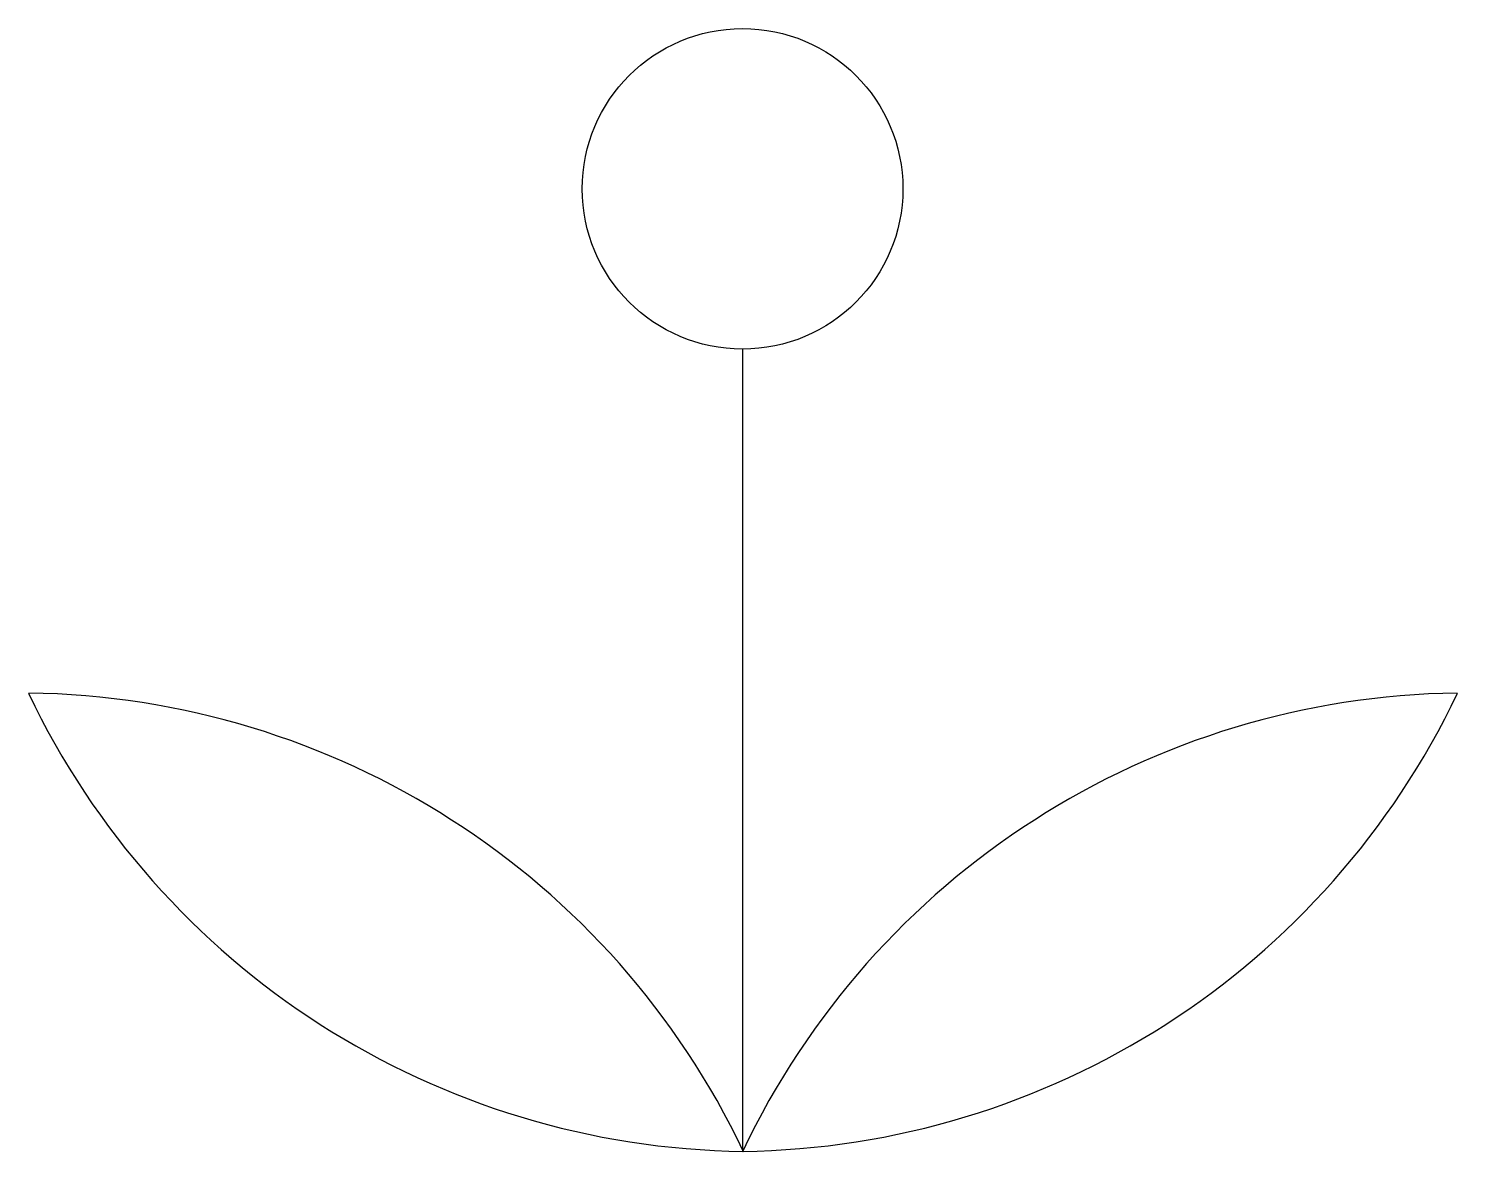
# Model space of a CAD drawing. Header units: metres. Extents: x 16.4 to 31.7, y 9.6 to 21.6.
import ezdxf

# ---------------------------------------------------------------- set-up
doc = ezdxf.new("R2010")
doc.units = ezdxf.units.M

msp = doc.modelspace()

# ---------------------------------------------------------------- linework, layer by layer
msp.add_line((24.07, 18.19), (24.07, 9.58))
msp.add_circle((24.07, 19.91), 1.72)
for centre, start, end in [((24.19, 18.19), 205.39, 269.24), ((16.3, 5.89), 25.39, 89.24), ((31.85, 5.89), 90.76, 154.61), ((23.96, 18.19), 270.76, 334.61)]:
    msp.add_arc(centre, 8.61, start, end)

doc.saveas('drawing.dxf')
